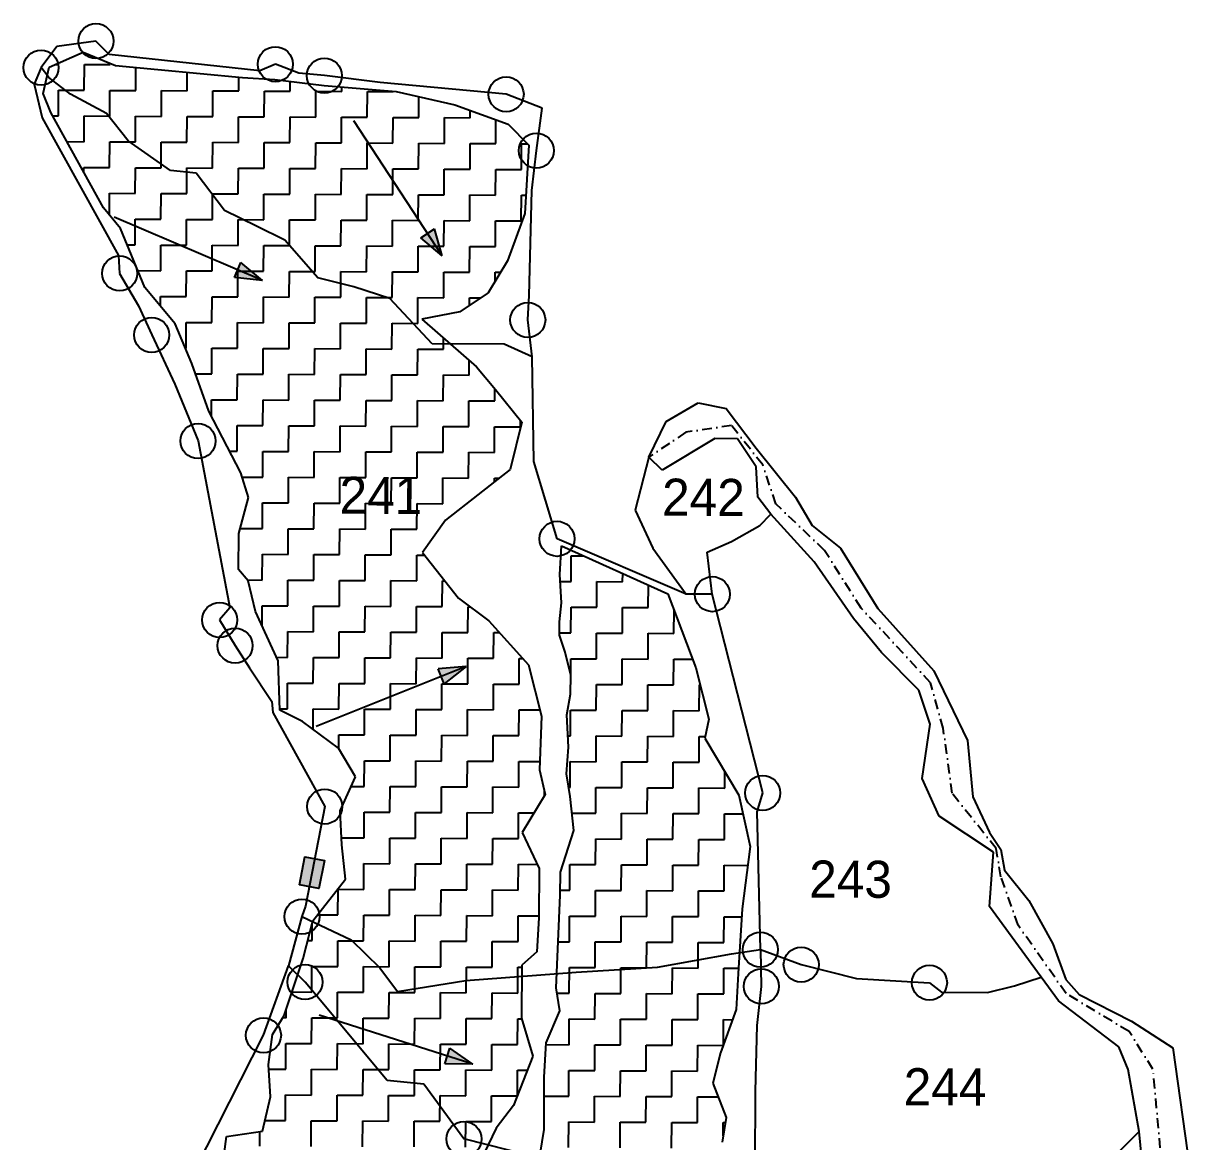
# Model space of a CAD drawing. Header units: metres. Extents: x 281411 to 286097, y 2026212 to 2030446.
# Drawn here: x 285190 to 285787, y 2029420 to 2029986 of the extents above; entities that cross this region are included whole.
import ezdxf
from ezdxf.enums import TextEntityAlignment as Align

# ---------------------------------------------------------------- set-up
doc = ezdxf.new("R2010")
doc.units = ezdxf.units.M
doc.linetypes.add('DASHDOT', pattern=[1, 0.5, -0.25, 0, -0.25])
for name, color, linetype in [('LINE_WATER', 4, 'Continuous'), ('POLY_HATCH', 12, 'Continuous'), ('POLY_PARCEL', 6, 'Continuous'), ('POLY_WATER', 4, 'Continuous'), ('TEXT_PARCEL', 7, 'Continuous'), ('V_BOUND_LINE', 7, 'Continuous'), ('V_BOUND_STREAM_LINE', 7, 'DASHDOT')]:
    doc.layers.add(name, color=color, linetype=linetype)
doc.styles.add('TEXT_MAP', font='')
doc.styles.get('TEXT_MAP').set_extended_font_data('Kruti Dev 050')

msp = doc.modelspace()

# ---------------------------------------------------------------- hatches: boundary and pattern name
h = msp.add_hatch(color=256)
h.paths.add_polyline_path([(285394.56, 2029880.05), (285391.08, 2029877.78), (285401.98, 2029868.7)])
h.paths.add_polyline_path([(285401.98, 2029868.7), (285398.03, 2029882.32), (285394.56, 2029880.05)])
h = msp.add_hatch(color=256)
h.paths.add_polyline_path([(285298.36, 2029861.43), (285296.73, 2029857.62), (285310.84, 2029856.1)])
h.paths.add_polyline_path([(285310.84, 2029856.1), (285299.99, 2029865.25), (285298.36, 2029861.43)])
h = msp.add_hatch(color=256)
h.paths.add_polyline_path([(285401.46, 2029655.49), (285403, 2029651.64), (285414.05, 2029660.54)])
h.paths.add_polyline_path([(285414.05, 2029660.54), (285399.91, 2029659.35), (285401.46, 2029655.49)])
msp.add_hatch(color=256).paths.add_polyline_path([(285342.25, 2029562.14), (285332.39, 2029564.06), (285329.61, 2029549.8), (285339.48, 2029547.88)])
h = msp.add_hatch(color=256)
h.paths.add_polyline_path([(285404.54, 2029463.04), (285403.29, 2029459.08), (285417.48, 2029458.93)])
h.paths.add_polyline_path([(285417.48, 2029458.93), (285405.8, 2029466.99), (285404.54, 2029463.04)])

# ---------------------------------------------------------------- linework, layer by layer
for points in [[(285401.98, 2029868.7), (285357.26, 2029937.13)], [(285310.84, 2029856.1), (285235.67, 2029888.23)], [(285391.08, 2029877.78), (285398.03, 2029882.32)], [(285401.98, 2029868.7), (285398.03, 2029882.32)], [(285401.98, 2029868.7), (285391.08, 2029877.78)], [(285296.73, 2029857.62), (285299.99, 2029865.25)], [(285310.84, 2029856.1), (285299.99, 2029865.25)], [(285310.84, 2029856.1), (285296.73, 2029857.62)], [(285414.05, 2029660.54), (285338.18, 2029630.12)], [(285414.05, 2029660.54), (285399.91, 2029659.35)], [(285403, 2029651.64), (285399.91, 2029659.35)], [(285414.05, 2029660.54), (285403, 2029651.64)], [(285417.48, 2029458.93), (285339.56, 2029483.67)], [(285403.29, 2029459.08), (285405.8, 2029466.99)], [(285417.48, 2029458.93), (285405.8, 2029466.99)], [(285417.48, 2029458.93), (285403.29, 2029459.08)]]:
    msp.add_lwpolyline(points)
msp.add_lwpolyline([(285329.61, 2029549.8), (285332.39, 2029564.06), (285342.25, 2029562.14), (285339.48, 2029547.88)], close=True)
for centre in [(285226.47, 2029977.5), (285317.43, 2029965.79), (285198.7, 2029964.06), (285342.28, 2029960.02), (285434.39, 2029950.57), (285449.72, 2029922.02), (285238.49, 2029859.71), (285445.37, 2029836.16), (285254.74, 2029828.56), (285278.24, 2029774.78), (285460.21, 2029725.19), (285538.85, 2029697.14), (285289.18, 2029684.09), (285297.04, 2029671.06), (285564.42, 2029596.38), (285342.46, 2029589.49), (285330.91, 2029533.69), (285563.22, 2029516.94), (285583.9, 2029509.34), (285332.49, 2029500.47), (285648.93, 2029500.15), (285563.7, 2029498.3), (285311.41, 2029473.51), (285412.98, 2029421.01)]:
    msp.add_circle(centre, 8.88)
at = {"layer": 'LINE_WATER'}
for p, q in [((285202.61, 2029959.12), (285198.7, 2029964.06)), ((285213.66, 2029950.6), (285202.61, 2029959.12)), ((285231.86, 2029940.75), (285213.66, 2029950.6)), ((285242.88, 2029927.02), (285231.86, 2029940.75)), ((285264.32, 2029911.94), (285242.88, 2029927.02)), ((285277.34, 2029910.58), (285264.32, 2029911.94)), ((285291.6, 2029891.63), (285277.34, 2029910.58)), ((285307.85, 2029883.74), (285291.6, 2029891.63)), ((285322.16, 2029876.51), (285307.85, 2029883.74)), ((285339.02, 2029857.54), (285322.16, 2029876.51)), ((285357.25, 2029852.9), (285339.02, 2029857.54)), ((285375.47, 2029846.96), (285357.25, 2029852.9)), ((285396.87, 2029824.06), (285375.47, 2029846.96)), ((285433.37, 2029823.9), (285396.87, 2029824.06)), ((285447.55, 2029817.5), (285433.37, 2029823.9))]:
    msp.add_line(p, q, dxfattribs=at)
at = {"layer": 'POLY_HATCH'}
for p, q in [((285202.73, 2029964.3), (285220.05, 2029971.92)), ((285220.05, 2029971.92), (285236.37, 2029965.11)), ((285199.79, 2029950.85), (285202.73, 2029964.3)), ((285236.37, 2029965.11), (285300.79, 2029959.05)), ((285300.79, 2029959.05), (285317.14, 2029958.02)), ((285317.14, 2029958.02), (285342.13, 2029955.02)), ((285203.59, 2029941.22), (285199.79, 2029950.85)), ((285342.13, 2029955.02), (285378.67, 2029951.97)), ((285378.67, 2029951.97), (285408.45, 2029945.11)), ((285408.45, 2029945.11), (285435.34, 2029935.37)), ((285230.31, 2029893.03), (285203.59, 2029941.22)), ((285435.34, 2029935.37), (285445.88, 2029924.75)), ((285445.88, 2029924.75), (285443.8, 2029890.15)), ((285238.91, 2029882.42), (285230.31, 2029893.03)), ((285443.8, 2029890.15), (285435.03, 2029866.16)), ((285251.28, 2029852.56), (285238.91, 2029882.42)), ((285435.03, 2029866.16), (285425.34, 2029849.86)), ((285266.59, 2029834.22), (285251.28, 2029852.56)), ((285425.34, 2029849.86), (285410.87, 2029840.31)), ((285410.87, 2029840.31), (285391.61, 2029836.55)), ((285275.16, 2029814), (285266.59, 2029834.22)), ((285391.61, 2029836.55), (285419.4, 2029812.39)), ((285283.7, 2029789.92), (285275.16, 2029814)), ((285419.4, 2029812.39), (285428.96, 2029800.81)), ((285428.96, 2029800.81), (285442.36, 2029784.41)), ((285299.99, 2029758.64), (285283.7, 2029789.92)), ((285442.36, 2029784.41), (285436.48, 2029760.4)), ((285436.48, 2029760.4), (285403.66, 2029734.59)), ((285303.78, 2029746.13), (285299.99, 2029758.64)), ((285298.89, 2029727.89), (285303.78, 2029746.13)), ((285403.66, 2029734.59), (285392.04, 2029718.3)), ((285298.81, 2029709.62), (285298.89, 2029727.89)), ((285392.04, 2029718.3), (285410.21, 2029695.14)), ((285461.57, 2029707.09), (285462.49, 2029721.64)), ((285462.49, 2029721.64), (285516.24, 2029697.36)), ((285303.59, 2029703.83), (285298.81, 2029709.62)), ((285462.46, 2029692.66), (285461.57, 2029707.09)), ((285307.37, 2029688.43), (285303.59, 2029703.83)), ((285410.21, 2029695.14), (285425.55, 2029683.54)), ((285516.24, 2029697.36), (285530.5, 2029659.8)), ((285318.8, 2029663.38), (285307.37, 2029688.43)), ((285461.46, 2029683.06), (285462.46, 2029692.66)), ((285425.55, 2029683.54), (285445.65, 2029661.34)), ((285461.43, 2029676.33), (285461.46, 2029683.06)), ((285464.28, 2029667.66), (285461.43, 2029676.33)), ((285467.11, 2029656.11), (285464.28, 2029667.66)), ((285319.64, 2029638.39), (285318.8, 2029663.38)), ((285445.65, 2029661.34), (285452.26, 2029635.35)), ((285530.5, 2029659.8), (285537.12, 2029633.81)), ((285467.07, 2029646.5), (285467.11, 2029656.11)), ((285465.09, 2029635.93), (285467.07, 2029646.5)), ((285331.16, 2029632.56), (285319.64, 2029638.39)), ((285452.26, 2029635.35), (285451.37, 2029608.05)), ((285465.98, 2029619.58), (285465.09, 2029635.93)), ((285349.37, 2029619.02), (285331.16, 2029632.56)), ((285537.12, 2029633.81), (285535.15, 2029624.21)), ((285535.15, 2029624.21), (285552.33, 2029595.29)), ((285357.97, 2029604.56), (285349.37, 2029619.02)), ((285464.96, 2029606.13), (285465.98, 2029619.58)), ((285350.19, 2029587.29), (285357.97, 2029604.56)), ((285451.37, 2029608.05), (285454.2, 2029595.54)), ((285466.83, 2029594.59), (285464.96, 2029606.13)), ((285454.2, 2029595.54), (285442.57, 2029576.37)), ((285468.68, 2029577.27), (285466.83, 2029594.59)), ((285552.33, 2029595.29), (285557.99, 2029569.31)), ((285351.08, 2029569.99), (285350.19, 2029587.29)), ((285442.57, 2029576.37), (285451.15, 2029558.06)), ((285461.85, 2029556.15), (285468.68, 2029577.27)), ((285352.92, 2029552.67), (285351.08, 2029569.99)), ((285557.99, 2029569.31), (285553.99, 2029537.6)), ((285451.15, 2029558.06), (285451.03, 2029533.07)), ((285336.48, 2029531.6), (285352.92, 2029552.67)), ((285461.8, 2029544.62), (285461.85, 2029556.15)), ((285459.66, 2029497.52), (285461.8, 2029544.62)), ((285451.03, 2029533.07), (285449.99, 2029515.77)), ((285553.99, 2029537.6), (285551.92, 2029504.93)), ((285331.58, 2029512.39), (285336.48, 2029531.6)), ((285449.99, 2029515.77), (285442.27, 2029509.07)), ((285321.83, 2029483.6), (285331.58, 2029512.39)), ((285442.27, 2029509.07), (285442.15, 2029482.15)), ((285551.92, 2029504.93), (285550.88, 2029486.66)), ((285461.53, 2029485.97), (285459.66, 2029497.52)), ((285454.72, 2029469.66), (285461.53, 2029485.97)), ((285550.88, 2029486.66), (285543.08, 2029464.59)), ((285316.02, 2029474.01), (285321.83, 2029483.6)), ((285442.15, 2029482.15), (285447.83, 2029462.9)), ((285314.02, 2029458.64), (285316.02, 2029474.01)), ((285453.68, 2029452.36), (285454.72, 2029469.66)), ((285447.83, 2029462.9), (285438.1, 2029437.95)), ((285543.08, 2029464.59), (285539.17, 2029449.22)), ((285314.91, 2029442.29), (285314.02, 2029458.64)), ((285453.7, 2029433.46), (285453.68, 2029452.36)), ((285539.17, 2029449.22), (285545.82, 2029431.89)), ((285310.99, 2029425), (285314.91, 2029442.29)), ((285438.1, 2029437.95), (285429.39, 2029426.45)), ((285453.66, 2029425.77), (285453.7, 2029433.46)), ((285545.82, 2029431.89), (285543.84, 2029419.4)), ((285292.7, 2029422.2), (285310.99, 2029425)), ((285429.39, 2029426.45), (285417.74, 2029402.47)), ((285451.68, 2029413.28), (285453.66, 2029425.77)), ((285290.71, 2029406.83), (285292.7, 2029422.2))]:
    msp.add_line(p, q, dxfattribs=at)
at = {"layer": 'POLY_HATCH', "linetype": 'Continuous'}
for p, q in [((285205.9, 2029965.69), (285207.58, 2029965.68)), ((285207.58, 2029965.68), (285207.59, 2029966.43)), ((285220.57, 2029952.58), (285220.63, 2029965.62)), ((285220.63, 2029965.62), (285233.68, 2029965.56)), ((285233.68, 2029965.56), (285233.68, 2029966.23)), ((285246.66, 2029952.46), (285246.72, 2029964.14)), ((285272.76, 2029952.34), (285272.8, 2029961.69)), ((285298.85, 2029952.22), (285298.88, 2029959.23)), ((285324.94, 2029952.1), (285324.96, 2029957.08)), ((285207.47, 2029939.59), (285207.53, 2029952.63)), ((285207.53, 2029952.63), (285220.57, 2029952.58)), ((285233.56, 2029939.47), (285233.62, 2029952.52)), ((285233.62, 2029952.52), (285246.66, 2029952.46)), ((285259.65, 2029939.35), (285259.71, 2029952.4)), ((285259.71, 2029952.4), (285272.76, 2029952.34)), ((285285.74, 2029939.23), (285285.8, 2029952.28)), ((285285.8, 2029952.28), (285298.85, 2029952.22)), ((285311.83, 2029939.12), (285311.89, 2029952.16)), ((285311.89, 2029952.16), (285324.94, 2029952.1)), ((285337.93, 2029939), (285337.99, 2029952.05)), ((285337.99, 2029952.05), (285351.03, 2029951.99)), ((285351.03, 2029951.99), (285351.04, 2029954.28)), ((285364.02, 2029938.88), (285364.08, 2029951.93)), ((285364.08, 2029951.93), (285377.12, 2029951.87)), ((285377.12, 2029951.87), (285377.12, 2029952.1)), ((285390.11, 2029938.76), (285390.16, 2029949.32)), ((285204.49, 2029939.6), (285207.47, 2029939.59)), ((285220.45, 2029926.48), (285220.51, 2029939.53)), ((285220.51, 2029939.53), (285233.56, 2029939.47)), ((285246.55, 2029926.37), (285246.6, 2029939.41)), ((285246.6, 2029939.41), (285259.65, 2029939.35)), ((285272.64, 2029926.25), (285272.7, 2029939.29)), ((285272.7, 2029939.29), (285285.74, 2029939.23)), ((285298.73, 2029926.13), (285298.79, 2029939.18)), ((285298.79, 2029939.18), (285311.83, 2029939.12)), ((285324.82, 2029926.01), (285324.88, 2029939.06)), ((285324.88, 2029939.06), (285337.93, 2029939)), ((285350.91, 2029925.89), (285350.97, 2029938.94)), ((285350.97, 2029938.94), (285364.02, 2029938.88)), ((285377.01, 2029925.78), (285377.06, 2029938.82)), ((285377.06, 2029938.82), (285390.11, 2029938.76)), ((285403.1, 2029925.66), (285403.16, 2029938.7)), ((285403.16, 2029938.7), (285416.2, 2029938.65)), ((285416.2, 2029938.65), (285416.22, 2029942.3)), ((285429.19, 2029925.54), (285429.24, 2029937.58)), ((285211.74, 2029926.52), (285220.45, 2029926.48)), ((285233.44, 2029913.38), (285233.5, 2029926.42)), ((285233.5, 2029926.42), (285246.55, 2029926.37)), ((285259.53, 2029913.26), (285259.59, 2029926.31)), ((285259.59, 2029926.31), (285272.64, 2029926.25)), ((285285.63, 2029913.14), (285285.68, 2029926.19)), ((285285.68, 2029926.19), (285298.73, 2029926.13)), ((285311.72, 2029913.03), (285311.78, 2029926.07)), ((285311.78, 2029926.07), (285324.82, 2029926.01)), ((285337.81, 2029912.91), (285337.87, 2029925.95)), ((285337.87, 2029925.95), (285350.91, 2029925.89)), ((285363.9, 2029912.79), (285363.96, 2029925.84)), ((285363.96, 2029925.84), (285377.01, 2029925.78)), ((285389.99, 2029912.67), (285390.05, 2029925.72)), ((285390.05, 2029925.72), (285403.1, 2029925.66)), ((285416.08, 2029912.55), (285416.14, 2029925.6)), ((285416.14, 2029925.6), (285429.19, 2029925.54)), ((285442.18, 2029912.44), (285442.24, 2029925.48)), ((285442.24, 2029925.48), (285445.16, 2029925.47)), ((285220.38, 2029910.93), (285220.4, 2029913.44)), ((285220.4, 2029913.44), (285233.44, 2029913.38)), ((285246.43, 2029900.27), (285246.49, 2029913.32)), ((285246.49, 2029913.32), (285259.53, 2029913.26)), ((285272.52, 2029900.16), (285272.58, 2029913.2)), ((285272.58, 2029913.2), (285285.63, 2029913.14)), ((285298.61, 2029900.04), (285298.67, 2029913.08)), ((285298.67, 2029913.08), (285311.72, 2029913.03)), ((285324.7, 2029899.92), (285324.76, 2029912.97)), ((285324.76, 2029912.97), (285337.81, 2029912.91)), ((285350.8, 2029899.8), (285350.86, 2029912.85)), ((285350.86, 2029912.85), (285363.9, 2029912.79)), ((285376.89, 2029899.68), (285376.95, 2029912.73)), ((285376.95, 2029912.73), (285389.99, 2029912.67)), ((285402.98, 2029899.57), (285403.04, 2029912.61)), ((285403.04, 2029912.61), (285416.08, 2029912.55)), ((285429.07, 2029899.45), (285429.13, 2029912.49)), ((285429.13, 2029912.49), (285442.18, 2029912.44)), ((285233.33, 2029889.3), (285233.38, 2029900.33)), ((285233.38, 2029900.33), (285246.43, 2029900.27)), ((285259.42, 2029887.17), (285259.47, 2029900.21)), ((285259.47, 2029900.21), (285272.52, 2029900.16)), ((285285.51, 2029887.05), (285285.57, 2029900.1)), ((285285.57, 2029900.1), (285298.61, 2029900.04)), ((285311.6, 2029886.93), (285311.66, 2029899.98)), ((285311.66, 2029899.98), (285324.7, 2029899.92)), ((285337.69, 2029886.82), (285337.75, 2029899.86)), ((285337.75, 2029899.86), (285350.8, 2029899.8)), ((285363.78, 2029886.7), (285363.84, 2029899.74)), ((285363.84, 2029899.74), (285376.89, 2029899.68)), ((285389.88, 2029886.58), (285389.93, 2029899.63)), ((285389.93, 2029899.63), (285402.98, 2029899.57)), ((285415.97, 2029886.46), (285416.03, 2029899.51)), ((285416.03, 2029899.51), (285429.07, 2029899.45)), ((285442.06, 2029886.34), (285442.12, 2029899.39)), ((285442.12, 2029899.39), (285444.35, 2029899.38)), ((285246.31, 2029874.18), (285246.37, 2029887.23)), ((285246.37, 2029887.23), (285259.42, 2029887.17)), ((285272.4, 2029874.06), (285272.46, 2029887.11)), ((285272.46, 2029887.11), (285285.51, 2029887.05)), ((285298.49, 2029873.95), (285298.55, 2029886.99)), ((285298.55, 2029886.99), (285311.6, 2029886.93)), ((285324.59, 2029873.83), (285324.65, 2029886.87)), ((285324.65, 2029886.87), (285337.69, 2029886.82)), ((285350.68, 2029873.71), (285350.74, 2029886.76)), ((285350.74, 2029886.76), (285363.78, 2029886.7)), ((285376.77, 2029873.59), (285376.83, 2029886.64)), ((285376.83, 2029886.64), (285389.88, 2029886.58)), ((285402.86, 2029873.47), (285402.92, 2029886.52)), ((285402.92, 2029886.52), (285415.97, 2029886.46)), ((285428.95, 2029873.36), (285429.01, 2029886.4)), ((285429.01, 2029886.4), (285442.06, 2029886.34)), ((285242.32, 2029874.2), (285246.31, 2029874.18)), ((285259.3, 2029861.08), (285259.36, 2029874.12)), ((285259.36, 2029874.12), (285272.4, 2029874.06)), ((285285.39, 2029860.96), (285285.45, 2029874)), ((285285.45, 2029874), (285298.49, 2029873.95)), ((285311.48, 2029860.84), (285311.54, 2029873.89)), ((285311.54, 2029873.89), (285324.59, 2029873.83)), ((285337.57, 2029860.72), (285337.63, 2029873.77)), ((285337.63, 2029873.77), (285350.68, 2029873.71)), ((285363.67, 2029860.61), (285363.72, 2029873.65)), ((285363.72, 2029873.65), (285376.77, 2029873.59)), ((285389.76, 2029860.49), (285389.82, 2029873.53)), ((285389.82, 2029873.53), (285402.86, 2029873.47)), ((285415.85, 2029860.37), (285415.91, 2029873.42)), ((285415.91, 2029873.42), (285428.95, 2029873.36)), ((285247.73, 2029861.13), (285259.3, 2029861.08)), ((285272.28, 2029847.97), (285272.34, 2029861.02)), ((285272.34, 2029861.02), (285285.39, 2029860.96)), ((285298.38, 2029847.85), (285298.44, 2029860.9)), ((285298.44, 2029860.9), (285311.48, 2029860.84)), ((285324.47, 2029847.74), (285324.53, 2029860.78)), ((285324.53, 2029860.78), (285337.57, 2029860.72)), ((285350.56, 2029847.62), (285350.62, 2029860.66)), ((285350.62, 2029860.66), (285363.67, 2029860.61)), ((285376.65, 2029847.5), (285376.71, 2029860.55)), ((285376.71, 2029860.55), (285389.76, 2029860.49)), ((285402.74, 2029847.38), (285402.8, 2029860.43)), ((285402.8, 2029860.43), (285415.85, 2029860.37)), ((285428.87, 2029855.8), (285428.9, 2029860.31)), ((285428.9, 2029860.31), (285431.55, 2029860.3)), ((285259.22, 2029843.06), (285259.24, 2029848.03)), ((285259.24, 2029848.03), (285272.28, 2029847.97)), ((285285.27, 2029834.87), (285285.33, 2029847.91)), ((285285.33, 2029847.91), (285298.38, 2029847.85)), ((285311.36, 2029834.75), (285311.42, 2029847.8)), ((285311.42, 2029847.8), (285324.47, 2029847.74)), ((285337.46, 2029834.63), (285337.51, 2029847.68)), ((285337.51, 2029847.68), (285350.56, 2029847.62)), ((285363.55, 2029834.51), (285363.61, 2029847.56)), ((285363.61, 2029847.56), (285376.65, 2029847.5)), ((285389.64, 2029834.4), (285389.7, 2029847.44)), ((285389.7, 2029847.44), (285402.74, 2029847.38)), ((285415.77, 2029843.55), (285415.79, 2029847.32)), ((285415.79, 2029847.32), (285421.46, 2029847.3)), ((285272.17, 2029821.88), (285272.23, 2029834.93)), ((285272.23, 2029834.93), (285285.27, 2029834.87)), ((285298.26, 2029821.76), (285298.32, 2029834.81)), ((285298.32, 2029834.81), (285311.36, 2029834.75)), ((285324.35, 2029821.64), (285324.41, 2029834.69)), ((285324.41, 2029834.69), (285337.46, 2029834.63)), ((285350.44, 2029821.53), (285350.5, 2029834.57)), ((285350.5, 2029834.57), (285363.55, 2029834.51)), ((285376.53, 2029821.41), (285376.59, 2029834.45)), ((285376.59, 2029834.45), (285389.64, 2029834.4)), ((285402.63, 2029821.29), (285402.65, 2029826.95)), ((285271.82, 2029821.88), (285272.17, 2029821.88)), ((285285.15, 2029808.77), (285285.21, 2029821.82)), ((285285.21, 2029821.82), (285298.26, 2029821.76)), ((285311.25, 2029808.66), (285311.3, 2029821.7)), ((285311.3, 2029821.7), (285324.35, 2029821.64)), ((285337.34, 2029808.54), (285337.4, 2029821.59)), ((285337.4, 2029821.59), (285350.44, 2029821.53)), ((285363.43, 2029808.42), (285363.49, 2029821.47)), ((285363.49, 2029821.47), (285376.53, 2029821.41)), ((285389.52, 2029808.3), (285389.58, 2029821.35)), ((285389.58, 2029821.35), (285402.63, 2029821.29)), ((285415.61, 2029808.19), (285415.65, 2029815.65)), ((285277, 2029808.81), (285285.15, 2029808.77)), ((285298.14, 2029795.67), (285298.2, 2029808.72)), ((285298.2, 2029808.72), (285311.25, 2029808.66)), ((285324.23, 2029795.55), (285324.29, 2029808.6)), ((285324.29, 2029808.6), (285337.34, 2029808.54)), ((285350.32, 2029795.43), (285350.38, 2029808.48)), ((285350.38, 2029808.48), (285363.43, 2029808.42)), ((285376.42, 2029795.32), (285376.48, 2029808.36)), ((285376.48, 2029808.36), (285389.52, 2029808.3)), ((285402.51, 2029795.2), (285402.57, 2029808.24)), ((285402.57, 2029808.24), (285415.61, 2029808.19)), ((285428.6, 2029795.08), (285428.63, 2029801.22)), ((285285.06, 2029787.33), (285285.09, 2029795.73)), ((285285.09, 2029795.73), (285298.14, 2029795.67)), ((285311.13, 2029782.57), (285311.19, 2029795.61)), ((285311.19, 2029795.61), (285324.23, 2029795.55)), ((285337.22, 2029782.45), (285337.28, 2029795.49)), ((285337.28, 2029795.49), (285350.32, 2029795.43)), ((285363.31, 2029782.33), (285363.37, 2029795.38)), ((285363.37, 2029795.38), (285376.42, 2029795.32)), ((285389.4, 2029782.21), (285389.46, 2029795.26)), ((285389.46, 2029795.26), (285402.51, 2029795.2)), ((285415.5, 2029782.09), (285415.55, 2029795.14)), ((285415.55, 2029795.14), (285428.6, 2029795.08)), ((285441.59, 2029781.98), (285441.6, 2029785.33)), ((285298.02, 2029769.58), (285298.08, 2029782.62)), ((285298.08, 2029782.62), (285311.13, 2029782.57)), ((285324.12, 2029769.46), (285324.17, 2029782.51)), ((285324.17, 2029782.51), (285337.22, 2029782.45)), ((285350.21, 2029769.34), (285350.27, 2029782.39)), ((285350.27, 2029782.39), (285363.31, 2029782.33)), ((285376.3, 2029769.22), (285376.36, 2029782.27)), ((285376.36, 2029782.27), (285389.4, 2029782.21)), ((285402.39, 2029769.11), (285402.45, 2029782.15)), ((285402.45, 2029782.15), (285415.5, 2029782.09)), ((285428.48, 2029768.99), (285428.54, 2029782.03)), ((285428.54, 2029782.03), (285441.59, 2029781.98)), ((285294.29, 2029769.59), (285298.02, 2029769.58)), ((285311.01, 2029756.47), (285311.07, 2029769.52)), ((285311.07, 2029769.52), (285324.12, 2029769.46)), ((285337.1, 2029756.36), (285337.16, 2029769.4)), ((285337.16, 2029769.4), (285350.21, 2029769.34)), ((285363.19, 2029756.24), (285363.25, 2029769.28)), ((285363.25, 2029769.28), (285376.3, 2029769.22)), ((285389.29, 2029756.12), (285389.34, 2029769.17)), ((285389.34, 2029769.17), (285402.39, 2029769.11)), ((285415.38, 2029756), (285415.44, 2029769.05)), ((285415.44, 2029769.05), (285428.48, 2029768.99)), ((285301.1, 2029756.52), (285311.01, 2029756.47)), ((285324, 2029743.37), (285324.06, 2029756.41)), ((285324.06, 2029756.41), (285337.1, 2029756.36)), ((285350.09, 2029743.25), (285350.15, 2029756.3)), ((285350.15, 2029756.3), (285363.19, 2029756.24)), ((285376.18, 2029743.13), (285376.24, 2029756.18)), ((285376.24, 2029756.18), (285389.29, 2029756.12)), ((285402.27, 2029743.01), (285402.33, 2029756.06)), ((285402.33, 2029756.06), (285415.38, 2029756)), ((285428.42, 2029755.94), (285430.8, 2029755.93)), ((285428.42, 2029754.06), (285428.42, 2029755.94)), ((285310.89, 2029730.38), (285310.95, 2029743.43)), ((285310.95, 2029743.43), (285324, 2029743.37)), ((285336.98, 2029730.26), (285337.04, 2029743.31)), ((285337.04, 2029743.31), (285350.09, 2029743.25)), ((285363.08, 2029730.15), (285363.14, 2029743.19)), ((285363.14, 2029743.19), (285376.18, 2029743.13)), ((285389.17, 2029730.03), (285389.23, 2029743.07)), ((285389.23, 2029743.07), (285402.27, 2029743.01)), ((285299.57, 2029730.43), (285310.89, 2029730.38)), ((285323.88, 2029717.28), (285323.94, 2029730.32)), ((285323.94, 2029730.32), (285336.98, 2029730.26)), ((285349.97, 2029717.16), (285350.03, 2029730.2)), ((285350.03, 2029730.2), (285363.08, 2029730.15)), ((285376.06, 2029717.04), (285376.12, 2029730.09)), ((285376.12, 2029730.09), (285389.17, 2029730.03)), ((285310.77, 2029704.29), (285310.83, 2029717.34)), ((285310.83, 2029717.34), (285323.88, 2029717.28)), ((285336.87, 2029704.17), (285336.93, 2029717.22)), ((285336.93, 2029717.22), (285349.97, 2029717.16)), ((285362.96, 2029704.05), (285363.02, 2029717.1)), ((285363.02, 2029717.1), (285376.06, 2029717.04)), ((285389.05, 2029703.94), (285389.11, 2029716.98)), ((285389.11, 2029716.98), (285393.09, 2029716.96)), ((285467.33, 2029703.58), (285467.39, 2029716.63)), ((285467.39, 2029716.63), (285473.64, 2029716.6)), ((285493.42, 2029703.46), (285493.44, 2029707.66)), ((285303.18, 2029704.32), (285310.77, 2029704.29)), ((285323.76, 2029691.18), (285323.82, 2029704.23)), ((285323.82, 2029704.23), (285336.87, 2029704.17)), ((285349.85, 2029691.07), (285349.91, 2029704.11)), ((285349.91, 2029704.11), (285362.96, 2029704.05)), ((285375.95, 2029690.95), (285376, 2029703.99)), ((285376, 2029703.99), (285389.05, 2029703.94)), ((285402.04, 2029690.83), (285402.1, 2029703.88)), ((285402.1, 2029703.88), (285403.36, 2029703.87)), ((285461.78, 2029703.61), (285467.33, 2029703.58)), ((285480.31, 2029690.48), (285480.37, 2029703.52)), ((285480.37, 2029703.52), (285493.42, 2029703.46)), ((285506.41, 2029690.36), (285506.46, 2029701.78)), ((285310.67, 2029681.19), (285310.72, 2029691.24)), ((285310.72, 2029691.24), (285323.76, 2029691.18)), ((285336.75, 2029678.08), (285336.81, 2029691.13)), ((285336.81, 2029691.13), (285349.85, 2029691.07)), ((285362.84, 2029677.96), (285362.9, 2029691.01)), ((285362.9, 2029691.01), (285375.95, 2029690.95)), ((285388.93, 2029677.84), (285388.99, 2029690.89)), ((285388.99, 2029690.89), (285402.04, 2029690.83)), ((285415.02, 2029677.73), (285415.08, 2029690.77)), ((285415.08, 2029690.77), (285416, 2029690.77)), ((285467.21, 2029677.49), (285467.27, 2029690.54)), ((285467.27, 2029690.54), (285480.31, 2029690.48)), ((285493.3, 2029677.37), (285493.36, 2029690.42)), ((285493.36, 2029690.42), (285506.41, 2029690.36)), ((285519.39, 2029677.25), (285519.45, 2029688.92)), ((285323.64, 2029665.09), (285323.7, 2029678.14)), ((285323.7, 2029678.14), (285336.75, 2029678.08)), ((285349.74, 2029664.97), (285349.79, 2029678.02)), ((285349.79, 2029678.02), (285362.84, 2029677.96)), ((285375.83, 2029664.86), (285375.89, 2029677.9)), ((285375.89, 2029677.9), (285388.93, 2029677.84)), ((285401.92, 2029664.74), (285401.98, 2029677.78)), ((285401.98, 2029677.78), (285415.02, 2029677.73)), ((285428.01, 2029664.62), (285428.07, 2029677.67)), ((285428.07, 2029677.67), (285430.88, 2029677.65)), ((285461.43, 2029677.52), (285467.21, 2029677.49)), ((285480.2, 2029664.39), (285480.25, 2029677.43)), ((285480.25, 2029677.43), (285493.3, 2029677.37)), ((285506.29, 2029664.27), (285506.35, 2029677.31)), ((285506.35, 2029677.31), (285519.39, 2029677.25)), ((285318, 2029665.12), (285323.64, 2029665.09)), ((285336.63, 2029651.99), (285336.69, 2029665.03)), ((285336.69, 2029665.03), (285349.74, 2029664.97)), ((285362.72, 2029651.87), (285362.78, 2029664.92)), ((285362.78, 2029664.92), (285375.83, 2029664.86)), ((285388.81, 2029651.75), (285388.87, 2029664.8)), ((285388.87, 2029664.8), (285401.92, 2029664.74)), ((285414.91, 2029651.63), (285414.97, 2029664.68)), ((285414.97, 2029664.68), (285428.01, 2029664.62)), ((285441, 2029651.52), (285441.06, 2029664.56)), ((285441.06, 2029664.56), (285442.74, 2029664.55)), ((285467.09, 2029651.4), (285467.15, 2029664.44)), ((285467.15, 2029664.44), (285480.2, 2029664.39)), ((285493.18, 2029651.28), (285493.24, 2029664.33)), ((285493.24, 2029664.33), (285506.29, 2029664.27)), ((285519.27, 2029651.16), (285519.33, 2029664.21)), ((285519.33, 2029664.21), (285528.84, 2029664.17)), ((285323.53, 2029639), (285323.58, 2029652.05)), ((285323.58, 2029652.05), (285336.63, 2029651.99)), ((285349.62, 2029638.88), (285349.68, 2029651.93)), ((285349.68, 2029651.93), (285362.72, 2029651.87)), ((285375.71, 2029638.76), (285375.77, 2029651.81)), ((285375.77, 2029651.81), (285388.81, 2029651.75)), ((285401.8, 2029638.65), (285401.86, 2029651.69)), ((285401.86, 2029651.69), (285414.91, 2029651.63)), ((285427.89, 2029638.53), (285427.95, 2029651.58)), ((285427.95, 2029651.58), (285441, 2029651.52)), ((285467.09, 2029651.4), (285467.09, 2029651.4)), ((285480.08, 2029638.29), (285480.14, 2029651.34)), ((285480.14, 2029651.34), (285493.18, 2029651.28)), ((285506.17, 2029638.18), (285506.23, 2029651.22)), ((285506.23, 2029651.22), (285519.27, 2029651.16)), ((285532.26, 2029638.06), (285532.32, 2029651.1)), ((285532.32, 2029651.1), (285532.72, 2029651.1)), ((285319.62, 2029639.02), (285323.53, 2029639)), ((285336.53, 2029628.58), (285336.57, 2029638.94)), ((285336.57, 2029638.94), (285349.62, 2029638.88)), ((285362.6, 2029625.78), (285362.66, 2029638.82)), ((285362.66, 2029638.82), (285375.71, 2029638.76)), ((285388.7, 2029625.66), (285388.76, 2029638.71)), ((285388.76, 2029638.71), (285401.8, 2029638.65)), ((285414.79, 2029625.54), (285414.85, 2029638.59)), ((285414.85, 2029638.59), (285427.89, 2029638.53)), ((285440.88, 2029625.42), (285440.94, 2029638.47)), ((285440.94, 2029638.47), (285451.48, 2029638.42)), ((285466.97, 2029625.31), (285467.03, 2029638.35)), ((285467.03, 2029638.35), (285480.08, 2029638.29)), ((285493.06, 2029625.19), (285493.12, 2029638.23)), ((285493.12, 2029638.23), (285506.17, 2029638.18)), ((285519.16, 2029625.07), (285519.22, 2029638.12)), ((285519.22, 2029638.12), (285532.26, 2029638.06)), ((285349.53, 2029618.91), (285349.56, 2029625.84)), ((285349.56, 2029625.84), (285362.6, 2029625.78)), ((285375.59, 2029612.67), (285375.65, 2029625.72)), ((285375.65, 2029625.72), (285388.7, 2029625.66)), ((285401.68, 2029612.55), (285401.74, 2029625.6)), ((285401.74, 2029625.6), (285414.79, 2029625.54)), ((285427.78, 2029612.44), (285427.83, 2029625.48)), ((285427.83, 2029625.48), (285440.88, 2029625.42)), ((285465.67, 2029625.31), (285466.97, 2029625.31)), ((285479.96, 2029612.2), (285480.02, 2029625.25)), ((285480.02, 2029625.25), (285493.06, 2029625.19)), ((285506.05, 2029612.08), (285506.11, 2029625.13)), ((285506.11, 2029625.13), (285519.16, 2029625.07)), ((285532.14, 2029611.97), (285532.2, 2029625.01)), ((285532.2, 2029625.01), (285535.31, 2029625)), ((285362.49, 2029599.69), (285362.55, 2029612.73)), ((285362.55, 2029612.73), (285375.59, 2029612.67)), ((285388.58, 2029599.57), (285388.64, 2029612.61)), ((285388.64, 2029612.61), (285401.68, 2029612.55)), ((285414.67, 2029599.45), (285414.73, 2029612.5)), ((285414.73, 2029612.5), (285427.78, 2029612.44)), ((285440.76, 2029599.33), (285440.82, 2029612.38)), ((285440.82, 2029612.38), (285451.51, 2029612.33)), ((285466.86, 2029599.21), (285466.91, 2029612.26)), ((285466.91, 2029612.26), (285479.96, 2029612.2)), ((285492.95, 2029599.1), (285493.01, 2029612.14)), ((285493.01, 2029612.14), (285506.05, 2029612.08)), ((285519.04, 2029598.98), (285519.1, 2029612.02)), ((285519.1, 2029612.02), (285532.14, 2029611.97)), ((285545.13, 2029598.86), (285545.17, 2029607.35)), ((285355.78, 2029599.72), (285362.49, 2029599.69)), ((285375.47, 2029586.58), (285375.53, 2029599.63)), ((285375.53, 2029599.63), (285388.58, 2029599.57)), ((285401.57, 2029586.46), (285401.63, 2029599.51)), ((285401.63, 2029599.51), (285414.67, 2029599.45)), ((285427.66, 2029586.35), (285427.72, 2029599.39)), ((285427.72, 2029599.39), (285440.76, 2029599.33)), ((285466.08, 2029599.22), (285466.86, 2029599.21)), ((285479.84, 2029586.11), (285479.9, 2029599.16)), ((285479.9, 2029599.16), (285492.95, 2029599.1)), ((285505.93, 2029585.99), (285505.99, 2029599.04)), ((285505.99, 2029599.04), (285519.04, 2029598.98)), ((285532.03, 2029585.87), (285532.08, 2029598.92)), ((285532.08, 2029598.92), (285545.13, 2029598.86)), ((285453.79, 2029594.86), (285453.8, 2029597.31)), ((285362.37, 2029573.59), (285362.43, 2029586.64)), ((285362.43, 2029586.64), (285375.47, 2029586.58)), ((285388.46, 2029573.48), (285388.52, 2029586.52)), ((285388.52, 2029586.52), (285401.57, 2029586.46)), ((285414.55, 2029573.36), (285414.61, 2029586.4)), ((285414.61, 2029586.4), (285427.66, 2029586.35)), ((285440.65, 2029573.24), (285440.7, 2029586.29)), ((285440.7, 2029586.29), (285448.57, 2029586.25)), ((285468.2, 2029586.16), (285479.84, 2029586.11)), ((285492.83, 2029573), (285492.89, 2029586.05)), ((285492.89, 2029586.05), (285505.93, 2029585.99)), ((285518.92, 2029572.89), (285518.98, 2029585.93)), ((285518.98, 2029585.93), (285532.03, 2029585.87)), ((285545.01, 2029572.77), (285545.07, 2029585.81)), ((285545.07, 2029585.81), (285554.4, 2029585.77)), ((285350.89, 2029573.65), (285362.37, 2029573.59)), ((285375.36, 2029560.49), (285375.42, 2029573.53)), ((285375.42, 2029573.53), (285388.46, 2029573.48)), ((285401.45, 2029560.37), (285401.51, 2029573.42)), ((285401.51, 2029573.42), (285414.55, 2029573.36)), ((285427.54, 2029560.25), (285427.6, 2029573.3)), ((285427.6, 2029573.3), (285440.65, 2029573.24)), ((285479.72, 2029560.02), (285479.78, 2029573.06)), ((285479.78, 2029573.06), (285492.83, 2029573)), ((285505.82, 2029559.9), (285505.88, 2029572.95)), ((285505.88, 2029572.95), (285518.92, 2029572.89)), ((285531.91, 2029559.78), (285531.97, 2029572.83)), ((285531.97, 2029572.83), (285545.01, 2029572.77)), ((285362.25, 2029547.5), (285362.31, 2029560.55)), ((285362.31, 2029560.55), (285375.36, 2029560.49)), ((285388.34, 2029547.38), (285388.4, 2029560.43)), ((285388.4, 2029560.43), (285401.45, 2029560.37)), ((285414.44, 2029547.27), (285414.49, 2029560.31)), ((285414.49, 2029560.31), (285427.54, 2029560.25)), ((285440.53, 2029547.15), (285440.59, 2029560.19)), ((285440.59, 2029560.19), (285450.17, 2029560.15)), ((285466.62, 2029547.03), (285466.68, 2029560.08)), ((285466.68, 2029560.08), (285479.72, 2029560.02)), ((285492.71, 2029546.91), (285492.77, 2029559.96)), ((285492.77, 2029559.96), (285505.82, 2029559.9)), ((285518.8, 2029546.79), (285518.86, 2029559.84)), ((285518.86, 2029559.84), (285531.91, 2029559.78)), ((285544.9, 2029546.68), (285544.95, 2029559.72)), ((285544.95, 2029559.72), (285556.77, 2029559.67)), ((285349.15, 2029534.51), (285349.21, 2029547.56)), ((285349.21, 2029547.56), (285362.25, 2029547.5)), ((285375.24, 2029534.4), (285375.3, 2029547.44)), ((285375.3, 2029547.44), (285388.34, 2029547.38)), ((285401.33, 2029534.28), (285401.39, 2029547.32)), ((285401.39, 2029547.32), (285414.44, 2029547.27)), ((285427.42, 2029534.16), (285427.48, 2029547.21)), ((285427.48, 2029547.21), (285440.53, 2029547.15)), ((285461.81, 2029547.05), (285466.62, 2029547.03)), ((285479.61, 2029533.93), (285479.67, 2029546.97)), ((285479.67, 2029546.97), (285492.71, 2029546.91)), ((285505.7, 2029533.81), (285505.76, 2029546.85)), ((285505.76, 2029546.85), (285518.8, 2029546.79)), ((285531.79, 2029533.69), (285531.85, 2029546.74)), ((285531.85, 2029546.74), (285544.9, 2029546.68)), ((285338.79, 2029534.56), (285349.15, 2029534.51)), ((285362.13, 2029521.41), (285362.19, 2029534.46)), ((285362.19, 2029534.46), (285375.24, 2029534.4)), ((285388.23, 2029521.29), (285388.28, 2029534.34)), ((285388.28, 2029534.34), (285401.33, 2029534.28)), ((285414.32, 2029521.17), (285414.38, 2029534.22)), ((285414.38, 2029534.22), (285427.42, 2029534.16)), ((285440.41, 2029521.06), (285440.47, 2029534.1)), ((285440.47, 2029534.1), (285451.04, 2029534.05)), ((285466.5, 2029520.94), (285466.56, 2029533.98)), ((285466.56, 2029533.98), (285479.61, 2029533.93)), ((285492.59, 2029520.82), (285492.65, 2029533.87)), ((285492.65, 2029533.87), (285505.7, 2029533.81)), ((285518.69, 2029520.7), (285518.74, 2029533.75)), ((285518.74, 2029533.75), (285531.79, 2029533.69)), ((285544.78, 2029520.58), (285544.84, 2029533.63)), ((285544.84, 2029533.63), (285553.74, 2029533.59)), ((285336.04, 2029521.53), (285336.08, 2029530.04)), ((285333.91, 2029521.54), (285336.04, 2029521.53)), ((285349.03, 2029508.42), (285349.09, 2029521.47)), ((285349.09, 2029521.47), (285362.13, 2029521.41)), ((285375.12, 2029508.3), (285375.18, 2029521.35)), ((285375.18, 2029521.35), (285388.23, 2029521.29)), ((285401.21, 2029508.19), (285401.27, 2029521.23)), ((285401.27, 2029521.23), (285414.32, 2029521.17)), ((285427.3, 2029508.07), (285427.36, 2029521.12)), ((285427.36, 2029521.12), (285440.41, 2029521.06)), ((285460.72, 2029520.96), (285466.5, 2029520.94)), ((285479.49, 2029507.83), (285479.55, 2029520.88)), ((285479.55, 2029520.88), (285492.59, 2029520.82)), ((285505.58, 2029507.72), (285505.64, 2029520.76)), ((285505.64, 2029520.76), (285518.69, 2029520.7)), ((285531.67, 2029507.6), (285531.73, 2029520.64)), ((285531.73, 2029520.64), (285544.78, 2029520.58)), ((285335.92, 2029495.44), (285335.98, 2029508.48)), ((285335.98, 2029508.48), (285349.03, 2029508.42)), ((285362.02, 2029495.32), (285362.07, 2029508.36)), ((285362.07, 2029508.36), (285375.12, 2029508.3)), ((285388.11, 2029495.2), (285388.17, 2029508.25)), ((285388.17, 2029508.25), (285401.21, 2029508.19)), ((285414.2, 2029495.08), (285414.26, 2029508.13)), ((285414.26, 2029508.13), (285427.3, 2029508.07)), ((285440.29, 2029494.96), (285440.35, 2029508.01)), ((285440.35, 2029508.01), (285442.26, 2029508)), ((285466.38, 2029494.85), (285466.44, 2029507.89)), ((285466.44, 2029507.89), (285479.49, 2029507.83)), ((285492.48, 2029494.73), (285492.53, 2029507.77)), ((285492.53, 2029507.77), (285505.58, 2029507.72)), ((285518.57, 2029494.61), (285518.63, 2029507.66)), ((285518.63, 2029507.66), (285531.67, 2029507.6)), ((285544.66, 2029494.49), (285544.72, 2029507.54)), ((285544.72, 2029507.54), (285552.09, 2029507.51)), ((285325.85, 2029495.48), (285335.92, 2029495.44)), ((285348.91, 2029482.33), (285348.97, 2029495.38)), ((285348.97, 2029495.38), (285362.02, 2029495.32)), ((285375, 2029482.21), (285375.06, 2029495.26)), ((285375.06, 2029495.26), (285388.11, 2029495.2)), ((285401.09, 2029482.1), (285401.15, 2029495.14)), ((285401.15, 2029495.14), (285414.2, 2029495.08)), ((285427.19, 2029481.98), (285427.25, 2029495.02)), ((285427.25, 2029495.02), (285440.29, 2029494.96)), ((285460.09, 2029494.87), (285466.38, 2029494.85)), ((285479.37, 2029481.74), (285479.43, 2029494.79)), ((285479.43, 2029494.79), (285492.48, 2029494.73)), ((285505.46, 2029481.62), (285505.52, 2029494.67)), ((285505.52, 2029494.67), (285518.57, 2029494.61)), ((285531.55, 2029481.51), (285531.61, 2029494.55)), ((285531.61, 2029494.55), (285544.66, 2029494.49)), ((285322.82, 2029482.45), (285322.84, 2029486.57)), ((285321.14, 2029482.46), (285322.82, 2029482.45)), ((285335.81, 2029469.34), (285335.86, 2029482.39)), ((285335.86, 2029482.39), (285348.91, 2029482.33)), ((285361.9, 2029469.23), (285361.96, 2029482.27)), ((285361.96, 2029482.27), (285375, 2029482.21)), ((285387.99, 2029469.11), (285388.05, 2029482.15)), ((285388.05, 2029482.15), (285401.09, 2029482.1)), ((285414.08, 2029468.99), (285414.14, 2029482.04)), ((285414.14, 2029482.04), (285427.19, 2029481.98)), ((285440.17, 2029468.87), (285440.23, 2029481.92)), ((285440.23, 2029481.92), (285442.22, 2029481.91)), ((285466.27, 2029468.75), (285466.32, 2029481.8)), ((285466.32, 2029481.8), (285479.37, 2029481.74)), ((285492.36, 2029468.64), (285492.42, 2029481.68)), ((285492.42, 2029481.68), (285505.46, 2029481.62)), ((285518.45, 2029468.52), (285518.51, 2029481.56)), ((285518.51, 2029481.56), (285531.55, 2029481.51)), ((285544.54, 2029468.72), (285544.6, 2029481.45)), ((285544.6, 2029481.45), (285549.03, 2029481.43)), ((285322.7, 2029456.36), (285322.76, 2029469.4)), ((285322.76, 2029469.4), (285335.81, 2029469.34)), ((285348.79, 2029456.24), (285348.85, 2029469.28)), ((285348.85, 2029469.28), (285361.9, 2029469.23)), ((285374.89, 2029456.12), (285374.94, 2029469.17)), ((285374.94, 2029469.17), (285387.99, 2029469.11)), ((285400.98, 2029456), (285401.04, 2029469.05)), ((285401.04, 2029469.05), (285414.08, 2029468.99)), ((285427.07, 2029455.89), (285427.13, 2029468.93)), ((285427.13, 2029468.93), (285440.17, 2029468.87)), ((285454.67, 2029468.81), (285466.27, 2029468.75)), ((285479.25, 2029455.65), (285479.31, 2029468.7)), ((285479.31, 2029468.7), (285492.36, 2029468.64)), ((285505.34, 2029455.53), (285505.4, 2029468.58)), ((285505.4, 2029468.58), (285518.45, 2029468.52)), ((285531.44, 2029455.41), (285531.5, 2029468.46)), ((285531.5, 2029468.46), (285544.43, 2029468.4)), ((285314.15, 2029456.4), (285322.7, 2029456.36)), ((285335.69, 2029443.25), (285335.75, 2029456.3)), ((285335.75, 2029456.3), (285348.79, 2029456.24)), ((285361.78, 2029443.13), (285361.84, 2029456.18)), ((285361.84, 2029456.18), (285374.89, 2029456.12)), ((285387.87, 2029443.02), (285387.93, 2029456.06)), ((285387.93, 2029456.06), (285400.98, 2029456)), ((285413.96, 2029442.9), (285414.02, 2029455.94)), ((285414.02, 2029455.94), (285427.07, 2029455.89)), ((285440.06, 2029442.97), (285440.12, 2029455.83)), ((285440.12, 2029455.83), (285445.06, 2029455.8)), ((285466.15, 2029442.66), (285466.21, 2029455.71)), ((285466.21, 2029455.71), (285479.25, 2029455.65)), ((285492.24, 2029442.54), (285492.3, 2029455.59)), ((285492.3, 2029455.59), (285505.34, 2029455.53)), ((285518.33, 2029442.43), (285518.39, 2029455.47)), ((285518.39, 2029455.47), (285531.44, 2029455.41)), ((285322.58, 2029430.26), (285322.64, 2029443.31)), ((285322.64, 2029443.31), (285335.69, 2029443.25)), ((285348.68, 2029430.15), (285348.73, 2029443.19)), ((285348.73, 2029443.19), (285361.78, 2029443.13)), ((285374.77, 2029430.03), (285374.83, 2029443.07)), ((285374.83, 2029443.07), (285387.87, 2029443.02)), ((285400.86, 2029429.91), (285400.92, 2029442.96)), ((285400.92, 2029442.96), (285413.96, 2029442.9)), ((285426.95, 2029429.79), (285427.01, 2029442.84)), ((285427.01, 2029442.84), (285439.98, 2029442.78)), ((285453.69, 2029442.72), (285466.15, 2029442.66)), ((285479.14, 2029429.56), (285479.19, 2029442.6)), ((285479.19, 2029442.6), (285492.24, 2029442.54)), ((285505.23, 2029429.44), (285505.29, 2029442.49)), ((285505.29, 2029442.49), (285518.33, 2029442.43)), ((285531.32, 2029429.32), (285531.38, 2029442.37)), ((285531.38, 2029442.37), (285541.82, 2029442.32)), ((285312.19, 2029430.31), (285322.58, 2029430.26)), ((285335.57, 2029417.16), (285335.63, 2029430.21)), ((285335.63, 2029430.21), (285348.68, 2029430.15)), ((285361.66, 2029417.04), (285361.72, 2029430.09)), ((285361.72, 2029430.09), (285374.77, 2029430.03)), ((285387.75, 2029416.92), (285387.81, 2029429.97)), ((285387.81, 2029429.97), (285400.86, 2029429.91)), ((285413.85, 2029416.81), (285413.91, 2029429.85)), ((285413.91, 2029429.85), (285426.95, 2029429.79)), ((285466.03, 2029416.57), (285466.09, 2029429.62)), ((285466.09, 2029429.62), (285479.14, 2029429.56)), ((285492.12, 2029416.45), (285492.18, 2029429.5)), ((285492.18, 2029429.5), (285505.23, 2029429.44)), ((285518.21, 2029416.33), (285518.27, 2029429.38)), ((285518.27, 2029429.38), (285531.32, 2029429.32)), ((285544.33, 2029422.5), (285544.37, 2029429.26)), ((285544.37, 2029429.26), (285545.41, 2029429.26)), ((285309.48, 2029417.28), (285309.51, 2029424.78))]:
    msp.add_line(p, q, dxfattribs=at)
at = {"layer": 'POLY_PARCEL'}
for p, q in [((285562.98, 2029731.95), (285568.56, 2029737.76)), ((285548.56, 2029723.8), (285562.98, 2029731.95)), ((285536.2, 2029718.37), (285548.56, 2029723.8)), ((285538.85, 2029697.14), (285536.2, 2029718.37)), ((285538.85, 2029697.14), (285525.66, 2029697.2)), ((285564.42, 2029596.38), (285538.85, 2029697.14)), ((285561.64, 2029586.81), (285564.42, 2029596.38)), ((285563.22, 2029516.94), (285561.64, 2029586.81)), ((285330.91, 2029533.69), (285355.77, 2029521.83)), ((285355.77, 2029521.83), (285370.4, 2029507.64)), ((285511.17, 2029508.14), (285548.51, 2029514.75)), ((285548.51, 2029514.75), (285563.22, 2029516.94)), ((285563.22, 2029516.94), (285563.7, 2029498.3)), ((285563.22, 2029516.94), (285583.9, 2029509.34)), ((285332.49, 2029500.47), (285324, 2029508.67)), ((285583.9, 2029509.34), (285611.95, 2029502.37)), ((285370.4, 2029507.64), (285379.39, 2029495.74)), ((285413.9, 2029501.23), (285469.89, 2029505.5)), ((285469.89, 2029505.5), (285511.17, 2029508.14)), ((285692.08, 2029498.58), (285705.56, 2029502.95)), ((285374.1, 2029450.56), (285332.49, 2029500.47)), ((285379.39, 2029495.74), (285413.9, 2029501.23)), ((285563.7, 2029498.3), (285561.35, 2029478.53)), ((285611.95, 2029502.37), (285648.93, 2029500.15)), ((285648.93, 2029500.15), (285655.08, 2029495.33)), ((285678.37, 2029495.22), (285692.08, 2029498.58)), ((285655.08, 2029495.33), (285678.37, 2029495.22)), ((285561.35, 2029478.53), (285560.64, 2029445.2)), ((285392.75, 2029448.78), (285374.1, 2029450.56)), ((285412.98, 2029421.01), (285392.75, 2029448.78)), ((285560.64, 2029445.2), (285560.47, 2029407.35)), ((285458.15, 2029409.5), (285412.98, 2029421.01))]:
    msp.add_line(p, q, dxfattribs=at)
at = {"layer": 'POLY_WATER'}
for p, q in [((285515.4, 2029784.68), (285531.64, 2029794.13)), ((285531.64, 2029794.13), (285545.93, 2029791.21)), ((285545.93, 2029791.21), (285561.09, 2029771.13)), ((285506.74, 2029766.62), (285515.4, 2029784.68)), ((285540.14, 2029775.99), (285513.38, 2029759.92)), ((285551.58, 2029775.94), (285540.14, 2029775.99)), ((285561.05, 2029761.61), (285551.58, 2029775.94)), ((285513.38, 2029759.92), (285506.74, 2029766.62)), ((285561.09, 2029771.13), (285580.99, 2029746.28)), ((285561.93, 2029746.36), (285561.05, 2029761.61)), ((285568.56, 2029737.76), (285561.93, 2029746.36)), ((285580.99, 2029746.28), (285589.51, 2029731.95)), ((285590.48, 2029713.5), (285568.56, 2029737.76)), ((285589.51, 2029731.95), (285603.75, 2029720.45)), ((285603.75, 2029720.45), (285622.68, 2029689.88)), ((285610.36, 2029684.83), (285590.48, 2029713.5)), ((285622.68, 2029689.88), (285651.13, 2029658.32)), ((285624.58, 2029667.62), (285610.36, 2029684.83)), ((285643.56, 2029648.48), (285624.58, 2029667.62)), ((285651.13, 2029658.32), (285668.13, 2029622.99)), ((285649.2, 2029631.31), (285643.56, 2029648.48)), ((285645.27, 2029603.7), (285649.2, 2029631.31)), ((285668.13, 2029622.99), (285670.86, 2029594.4)), ((285653.76, 2029584.61), (285645.27, 2029603.7)), ((285670.86, 2029594.4), (285679.36, 2029576.26)), ((285681.32, 2029566.38), (285653.76, 2029584.61)), ((285679.36, 2029576.26), (285685.04, 2029567.66)), ((285679.29, 2029538.76), (285681.32, 2029566.38)), ((285685.04, 2029567.66), (285686.9, 2029557.17)), ((285686.9, 2029557.17), (285699.22, 2029541.88)), ((285705.56, 2029502.95), (285679.29, 2029538.76)), ((285699.22, 2029541.88), (285711.51, 2029519.91)), ((285711.51, 2029519.91), (285718.1, 2029501.78)), ((285714.34, 2029490.97), (285705.56, 2029502.95)), ((285718.1, 2029501.78), (285724.74, 2029494.13)), ((285744.92, 2029467.64), (285714.34, 2029490.97)), ((285724.74, 2029494.13), (285751.37, 2029480.67)), ((285751.37, 2029480.67), (285772.28, 2029467.24)), ((285749.64, 2029456.19), (285744.92, 2029467.64)), ((285772.28, 2029467.24), (285787.25, 2029360.97)), ((285755.22, 2029424.72), (285749.64, 2029456.19)), ((285755.22, 2029424.72), (285719.79, 2029389.64)), ((285760.68, 2029369.45), (285755.22, 2029424.72))]:
    msp.add_line(p, q, dxfattribs=at)
at = {"layer": 'V_BOUND_LINE'}
for p, q in [((285206.67, 2029974.76), (285198.7, 2029964.06)), ((285226.47, 2029977.5), (285206.67, 2029974.76)), ((285233.22, 2029970.69), (285226.47, 2029977.5)), ((285309.5, 2029962.43), (285233.22, 2029970.69)), ((285198.7, 2029964.06), (285195.27, 2029955.6)), ((285317.43, 2029965.79), (285309.5, 2029962.43)), ((285329.28, 2029961.21), (285317.43, 2029965.79)), ((285342.28, 2029960.02), (285329.28, 2029961.21)), ((285370.53, 2029956.51), (285342.28, 2029960.02)), ((285195.27, 2029955.6), (285199.16, 2029938.64)), ((285434.39, 2029950.57), (285370.53, 2029956.51)), ((285452.64, 2029943.47), (285434.39, 2029950.57)), ((285199.16, 2029938.64), (285237.96, 2029868.75)), ((285449.72, 2029922.02), (285452.64, 2029943.47)), ((285447.36, 2029901.69), (285449.72, 2029922.02)), ((285445.99, 2029848.58), (285447.36, 2029901.69)), ((285237.96, 2029868.75), (285238.49, 2029859.71)), ((285238.49, 2029859.71), (285248.02, 2029843.28)), ((285248.02, 2029843.28), (285254.74, 2029828.56)), ((285445.37, 2029836.16), (285445.99, 2029848.58)), ((285447.55, 2029817.5), (285445.37, 2029836.16)), ((285254.74, 2029828.56), (285266.5, 2029803.65)), ((285448.44, 2029764.39), (285447.55, 2029817.5)), ((285266.5, 2029803.65), (285278.24, 2029774.78)), ((285278.24, 2029774.78), (285294.3, 2029690.28)), ((285506.74, 2029766.62), (285499.84, 2029739.7)), ((285460.21, 2029725.19), (285448.44, 2029764.39)), ((285499.84, 2029739.7), (285508.8, 2029720.45)), ((285525.66, 2029697.2), (285460.21, 2029725.19)), ((285508.8, 2029720.45), (285525.66, 2029697.2)), ((285294.3, 2029690.28), (285289.18, 2029684.09)), ((285289.18, 2029684.09), (285297.04, 2029671.06)), ((285297.04, 2029671.06), (285304.34, 2029659.72)), ((285304.34, 2029659.72), (285315.57, 2029642.72)), ((285315.57, 2029642.72), (285316.11, 2029637.07)), ((285316.11, 2029637.07), (285342.46, 2029589.49)), ((285342.46, 2029589.49), (285332.62, 2029538.96)), ((285332.62, 2029538.96), (285330.91, 2029533.69)), ((285330.91, 2029533.69), (285324, 2029508.67)), ((285311.41, 2029473.51), (285324, 2029508.67)), ((285272.05, 2029396.29), (285311.41, 2029473.51))]:
    msp.add_line(p, q, dxfattribs=at)
at = {"layer": 'V_BOUND_STREAM_LINE', "ltscale": 10}
for p, q in [((285525.5, 2029779.23), (285506.74, 2029766.62)), ((285548.63, 2029782.63), (285525.5, 2029779.23)), ((285564.42, 2029762.72), (285548.63, 2029782.63)), ((285571.1, 2029742.86), (285564.42, 2029762.72)), ((285595.78, 2029719.31), (285571.1, 2029742.86)), ((285614.33, 2029690.06), (285595.78, 2029719.31)), ((285649.44, 2029652.27), (285614.33, 2029690.06)), ((285655.87, 2029629.14), (285649.44, 2029652.27)), ((285660.39, 2029596.21), (285655.87, 2029629.14)), ((285682.79, 2029568.17), (285660.39, 2029596.21)), ((285685.06, 2029553.92), (285682.79, 2029568.17)), ((285693.82, 2029529.38), (285685.06, 2029553.92)), ((285718.18, 2029494.73), (285693.82, 2029529.38)), ((285750.09, 2029475.45), (285718.18, 2029494.73)), ((285762.18, 2029456.32), (285750.09, 2029475.45)), ((285766.85, 2029406.35), (285762.18, 2029456.32))]:
    msp.add_line(p, q, dxfattribs=at)

# ---------------------------------------------------------------- texts
at = {"layer": 'TEXT_PARCEL', "style": 'TEXT_MAP'}
for s, p in [('241', (285370.86, 2029737.82)), ('242', (285534.32, 2029736.84)), ('243', (285608.88, 2029543.28)), ('244', (285656.77, 2029438))]:
    msp.add_text(s, height=18.786, rotation=359.74128, dxfattribs=at).set_placement(p, align=Align.CENTER)

doc.saveas('drawing.dxf')
